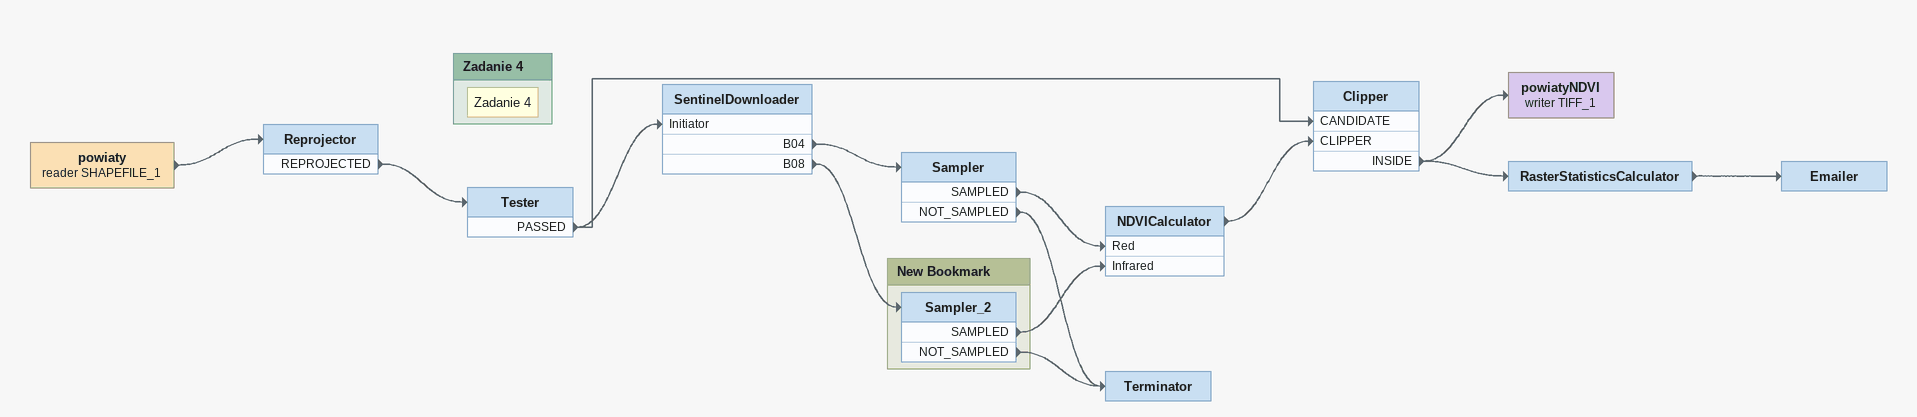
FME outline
powiaty (reader SHAPEFILE_1)
    -> Reprojector
Reprojector
    REPROJECTED -> Tester
Tester
    PASSED -> Clipper [CANDIDATE]
    PASSED -> SentinelDownloader [Initiator]
SentinelDownloader
    B04 -> Sampler
    B08 -> Sampler_2
Sampler
    SAMPLED -> NDVICalculator [Red]
    NOT_SAMPLED -> Terminator
NDVICalculator
    -> Clipper [CLIPPER]
Clipper
    INSIDE -> powiatyNDVI (writer TIFF_1)
    INSIDE -> RasterStatisticsCalculator
powiatyNDVI (writer TIFF_1)
RasterStatisticsCalculator
    -> Emailer
Emailer
Terminator

Bookmark: New Bookmark
Sampler_2
    SAMPLED -> NDVICalculator [Infrared]
    NOT_SAMPLED -> Terminator

Bookmark: Zadanie 4
Note: Zadanie 4
